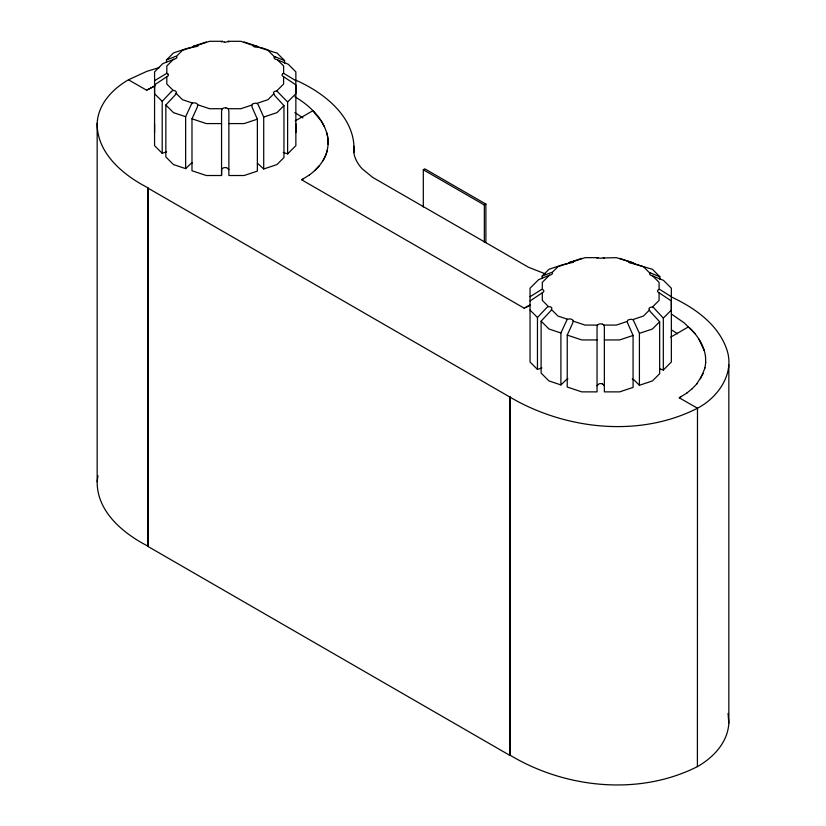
<?xml version="1.0" encoding="UTF-8"?>
<svg xmlns="http://www.w3.org/2000/svg" width="826" height="826" viewBox="0 0 826 826"><rect width="100%" height="100%" fill="white"/><g stroke="black" fill="none" stroke-linecap="round" stroke-linejoin="round"><path stroke-width="1.24" d="M154.565 132.614L154.565 123.797M166.584 151.829L162.195 153.285L154.565 145.655L154.565 71.862L162.815 63.602L175.504 58.708A4.409 2.54 0 0 0 176.268 58.274L176.774 57.727A3.552 2.055 0 0 0 176.991 57.118L176.052 56.23L166.47 59.947L166.47 62.477M167.915 74.03A3.562 2.055 0 0 1 168.277 74.619A4.14 2.395 0 0 1 168.277 75.424A3.562 2.055 0 0 1 167.915 76.002L166.821 76.715L166.821 84.046L173.161 90.385L174.73 90.695A3.49 2.013 0 0 1 175.546 91.087L176.423 92.213L175.907 93.854A5.338 3.81 -48.4 0 1 175.215 94.98L165.85 105.005L165.85 156.95L173.491 164.581L185.654 168.638L190.909 163.589A3.5 2.024 0 0 1 192.169 162.867M185.654 168.638L185.654 116.703L191.333 104.396L192.53 103.043L194.224 102.858A3.552 2.055 0 0 1 195.277 102.982L196.227 103.271A4.398 2.54 0 0 1 196.98 103.704L197.672 104.757L197.342 107.029L191.983 118.81L191.983 170.745L206.283 175.515L221.554 175.515L221.626 169.258L223.495 167.802A3.562 2.055 0 0 1 224.496 167.595A4.14 2.395 0 0 1 225.932 167.595M221.554 175.515L221.554 111.314L222.173 108.856L223.495 108.092A3.562 2.055 0 0 1 224.496 107.886A4.14 2.395 0 0 1 225.932 107.886M228.874 41.992L228.172 41.3L226.933 41.93A3.562 2.055 0 0 1 225.932 42.136A4.14 2.395 0 0 1 224.496 42.136M282.513 74.03A3.562 2.055 0 0 0 282.151 74.619A4.14 2.395 0 0 0 282.151 75.424A3.562 2.055 0 0 0 282.513 76.002L283.607 76.715L283.607 84.046L276.741 90.912L274.924 91.314A4.409 2.54 0 0 0 274.16 91.748L273.654 92.295A3.552 2.055 0 0 0 273.437 92.904L274.913 95.785L283.958 105.625L283.958 157.559L276.937 164.581L263.711 168.989L257.402 163.197M282.513 74.02L283.607 73.297L283.607 65.977L277.268 59.637L275.698 59.327A3.49 2.013 0 0 1 274.882 58.935L274.005 57.81L274.521 56.684A5.338 1.074 32.4 0 1 275.264 56.891M295.863 132.614L295.863 123.797M283.297 152.407L287.613 153.904L295.863 145.655L295.863 71.862L288.233 64.222L279.147 60.587M597.043 258.362L597.198 257.753L598.974 257.991A3.562 2.055 0 0 0 600.006 258.197A4.14 2.395 0 0 0 601.411 258.197A3.562 2.055 0 0 0 602.422 257.991L616.341 257.66L633.697 263.05L619.624 258.362M604.353 258.362L603.279 257.66M602.422 324.153L603.971 325.083L604.353 327.055L604.353 391.875L619.624 391.875L633.077 387.394L633.077 335.459L627.626 323.059A6.174 5.493 42.2 0 1 627.337 321.789L627.853 320.22A3.49 2.013 0 0 1 628.545 319.755L631.198 319.228L633.191 319.848L639.417 333.343L639.417 385.277L652.416 380.941L659.664 373.703L659.664 321.768L650.692 312.022A5.524 3.923 48.6 0 1 649.856 310.968L648.926 308.965A3.552 2.055 0 0 1 649.143 308.356L649.639 307.809A4.398 2.54 0 0 1 650.403 307.375L652.53 306.962L653.81 307.861L663.319 318.113L663.319 370.048L659.995 368.892M541.949 367.931L537.458 369.428L537.458 317.494L546.771 307.592A6.174 4.367 -48.7 0 1 547.803 306.745L550.209 306.756A3.49 2.013 0 0 1 551.025 307.158L551.902 308.274L551.386 309.75A5.328 3.727 -48.8 0 1 550.694 310.875L541.113 321.149L541.113 373.084L548.97 380.941L560.906 384.926L560.906 332.992L566.812 320.178L567.545 319.249L569.703 318.919A3.552 2.055 0 0 1 570.756 319.043L571.706 319.332A4.409 2.55 0 0 1 572.47 319.776L573.172 320.922L572.831 322.811L567.235 335.098L567.235 387.033L581.762 391.875L597.043 391.875L597.043 327.055L597.425 325.083L598.974 324.153A3.562 2.055 0 0 1 599.986 323.947A4.151 2.395 0 0 1 601.411 323.947A3.562 2.055 0 0 1 602.391 324.153M353.776 146.274L353.786 152.655M263.711 168.989L263.711 117.055L258.228 104.788A5.338 4.729 42.4 0 0 257.392 103.746L255.719 103.167L253.066 103.684A3.49 2.013 0 0 0 252.374 104.159L251.847 106.007A6.174 5.534 40.8 0 0 252.126 107.277L257.371 119.171L257.371 171.106L244.145 175.515L228.874 175.515L228.874 111.314L228.255 108.856L226.933 108.092A3.562 2.055 0 0 0 225.901 107.886M597.043 385.732L598.974 383.873A3.562 2.055 0 0 1 599.986 383.656A4.151 2.395 0 0 1 601.411 383.656A3.562 2.055 0 0 1 602.391 383.873M97.158 123.301C96.89 153.533 123.466 175.288 148.143 187.894L148.143 546.234C123.466 533.637 96.89 511.883 97.158 481.641L97.158 123.301C98.129 104.138 112.553 88.867 128.464 79.812L146.718 90.251M97.158 481.641L97.964 475.724M704.908 367.952L705.776 362.222M671.507 297.019C694.903 307.933 718.672 324.639 727.045 350.234C734.665 373.951 717.97 397.502 697.526 408.22L697.485 408.24C639.087 438.048 565.149 429.572 509.921 397.089L147.864 188.049L147.864 546.399L509.921 755.429L510.2 396.924M728.842 364.72L728.842 723.06C727.871 742.233 713.447 757.504 697.526 766.559L697.485 766.58C639.19 796.119 565.376 788.386 510.2 755.263M224.527 42.136A3.562 2.055 0 0 1 223.526 41.93L222.256 41.3L209.567 41.3L198.581 44.934L198.054 45.864A3.49 2.013 0 0 1 197.362 46.339L186.728 48.517L173.491 52.926L166.47 59.947M327.437 149.909C324.99 160.316 317.752 168.855 309.275 175.06M705.022 367.9L700.458 378.804M703.267 373.435L696.803 383.873M322.883 160.812C327.984 152.449 329.584 142.072 326.766 132.635M650.01 272.91L649.484 273.881L650.361 274.996A3.49 2.013 0 0 0 651.177 275.399L653.583 276.328A6.174 1.26 32.8 0 0 654.615 276.803L663.485 280.355L671.352 288.222L671.352 362.015L663.319 370.048M574.091 261.284L573.533 261.925A3.49 2.013 0 0 1 572.841 262.4M166.821 76.715L154.565 84.902L154.565 93.72L162.195 101.35L162.195 153.285M162.195 101.35L171.281 91.686M530.044 296.74L540.885 289.905L542.31 289.368L543.394 290.081A3.562 2.055 0 0 1 543.756 290.68A4.14 2.395 0 0 1 543.756 291.485A3.562 2.055 0 0 1 543.394 292.063L530.044 300.963M314.685 170.641L319.239 165.881M692.26 388.633L696.907 383.822M173.687 59.111L166.821 65.977L166.821 73.297L167.915 74.02M176.661 56.137L182.463 50.334L193.449 46.669M273.767 93.885L267.965 99.688L256.979 103.353M283.958 105.625L276.937 112.646L263.711 117.055M287.613 153.904L287.613 101.97L295.863 93.72L295.863 84.902L283.607 76.715M542.176 278.62L542.176 276.09L548.97 269.286L562.434 264.805L572.841 262.4M542.176 276.09L550.694 272.735A5.524 1.105 -32.6 0 1 551.51 272.477L552.264 272.373L552.47 273.179A3.552 2.055 0 0 1 552.253 273.788L551.747 274.335A4.409 2.54 0 0 1 550.994 274.779L549.497 275.151L542.31 282.337L542.31 289.368M552.264 272.373L557.953 266.695L569.486 262.844M649.391 310.101L643.444 316.048L632.923 319.559M652.53 306.962L659.086 300.406L659.086 292.786L658.002 292.063A3.562 2.055 0 0 1 657.63 291.485A4.14 2.395 0 0 1 657.63 290.659A3.562 2.055 0 0 1 658.002 290.102L659.086 289.368L660.511 289.905L671.352 296.74M659.664 321.768L652.416 329.006L639.417 333.343M663.319 318.113L671.352 310.08L671.352 300.963L659.086 292.786M560.906 384.926L566.388 379.65A3.5 2.024 0 0 1 567.648 378.928L567.958 378.824M686.85 393.042L692.364 388.592M128.546 79.761L146.842 71.346L159.594 67.474M146.636 90.302L154.937 85.852M309.358 175.009L301.655 179.8L524.303 308.253M524.211 308.294L530.529 304.877M686.943 393L679.22 397.791L697.485 408.24L697.402 766.631M154.565 80.68L166.821 73.297M549.497 275.151L538.521 279.746L530.044 288.222L530.044 362.015L537.458 369.428M574.039 261.315L568.763 262.689L581.762 258.362M295.181 120.926L312.868 110.715L321.345 121.164L324.484 126.894M423.304 207.006L423.304 169.753L424.853 168.855L485.884 204.094L485.884 242.637M423.304 169.753L484.335 204.993L485.884 204.094M670.629 337.163L688.492 326.848M147.895 89.497L154.854 85.904M525.46 307.489L530.437 304.918M301.738 179.748L303.142 179.025M679.323 397.75L680.727 397.027M173.161 90.385L172.324 90.85A6.174 4.285 -48.3 0 0 171.312 91.717M206.283 41.992L193.057 46.401L198.581 44.934M251.847 105.057L240.862 108.722L228.172 108.722M257.371 119.171L244.145 123.58L228.874 123.58M573.967 261.357L585.045 257.66L598.189 257.66M627.306 321.428L616.341 325.083L603.971 325.083M633.077 335.459L619.624 339.94L604.353 339.94M284.578 63.096L284.578 60.566L276.937 52.926C270.04 51.78 263.329 46.855 256.205 47.165A3.552 2.055 0 0 1 255.151 47.041L254.201 46.752A4.409 2.55 0 0 1 253.448 46.318L252.735 45.244L240.862 41.3L228.172 41.3M628.256 261.625L628.927 262.379A4.409 2.55 0 0 0 629.691 262.813L630.63 263.102A3.552 2.055 0 0 0 631.683 263.236L652.416 269.286L659.829 276.7L659.829 279.24M222.256 41.3L221.554 41.992M222.256 108.722L209.567 108.722L197.672 104.757M221.554 123.58L206.283 123.58L191.983 118.81M597.425 325.083L585.045 325.083L573.172 321.128M597.043 339.94L581.762 339.94L567.235 335.098M283.607 73.297L295.863 80.68M632.251 379.072L633.934 379.815L639.417 385.277M545.232 273.84L528.547 267.283L372.691 177.404L362.18 168.814A73.297 42.322 0 0 1 353.91 153.037C356.564 117.891 324.546 92.77 295.46 80.05M244.145 41.992L258.445 46.762L252.756 45.265M257.908 46.979L267.965 50.334L274.304 56.674M192.53 103.043L182.463 99.688L176.124 93.348M632.83 263.153L643.444 266.695L649.659 272.91M185.654 116.703L173.491 112.646L165.85 105.005M567.545 319.249L557.953 316.048L551.469 309.574M560.906 332.992L548.97 329.006L541.113 321.149M275.223 56.849L284.578 60.566M650.702 273.076L659.829 276.7M602.422 383.873L604.353 385.732M276.741 90.912L287.613 101.97M277.268 59.637L278.104 60.092A6.174 1.363 33.5 0 0 279.24 60.69M671.435 314.056L684.238 322.894L694.965 333.498M671.435 329.873L677.671 333.797M294.882 96.714C311.753 106.771 328.624 123.188 328.098 144.282M294.882 112.532L302.905 117.901M548.34 306.436L542.31 300.406L542.31 292.786M530.044 310.08L537.458 317.494M652.426 275.678L659.086 282.337L659.086 289.368M689.917 328.129C697.598 335.852 704.237 345.402 705.456 356.502M698.92 339.156L704.248 350.678M728.047 713.427L728.842 723.06M228.874 169.671L226.933 167.802A3.562 2.055 0 0 0 225.901 167.595M705.559 356.45L705.672 362.273M509.921 397.089L509.921 755.429M484.335 204.993L484.335 242.245M649.969 272.879A5.328 1.115 33.3 0 1 650.661 273.034"/></g></svg>
